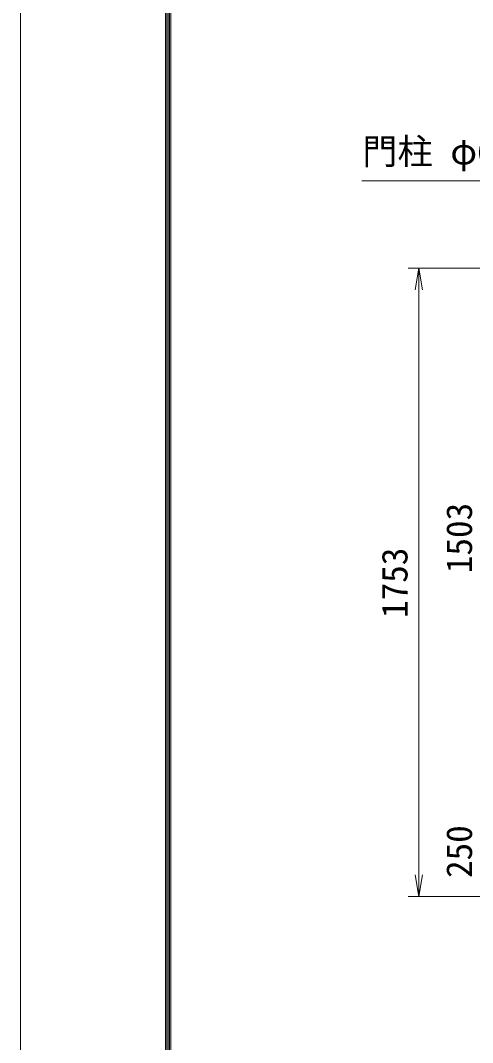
# Model space of a CAD drawing. Units: millimetres, scale not verified. Extents: x -6300 to 6300, y -4455 to 4455.
# Drawn here: x -6300 to -5038, y -1019 to 1834 of the extents above; entities that cross this region are included whole.
import ezdxf
from ezdxf.enums import TextEntityAlignment as Align

# ---------------------------------------------------------------- set-up
doc = ezdxf.new("R2010")
doc.units = ezdxf.units.MM
doc.header["$LTSCALE"] = 30
for name, color, linetype, lineweight in [('0-0_D-STR-DIM', 7, 'Continuous', 9), ('0-1_0', 7, 'Continuous', 9), ('0-7_D-STR-TXT', 7, 'Continuous', 9), ('0-A_D-TTL', 7, 'Continuous', 9)]:
    doc.layers.add(name, color=color, linetype=linetype, lineweight=lineweight)
doc.styles.add('ＭＳ ゴシック', font='')
doc.styles.get('ＭＳ ゴシック').set_extended_font_data('MS Gothic')

# ---------------------------------------------------------------- blocks, each defined once
blk = doc.blocks.new('_Open')
at = {"layer": '0-1_0'}
blk.add_line((-30, 5), (0, 0), dxfattribs=at)
blk.add_lwpolyline([(-30, -5), (0, 0), (-30, 0)], dxfattribs=at)

msp = doc.modelspace()

# ---------------------------------------------------------------- linework, layer by layer
at = {"layer": '0-0_D-STR-DIM'}
for p, q in [((-4339.13, 1142.08), (-5217.93, 1142.08)), ((-5187.93, -550.92), (-5187.93, 1082.08)), ((-4337.93, -610.92), (-5217.93, -610.92))]:
    msp.add_line(p, q, dxfattribs=at)
at = {"layer": '0-7_D-STR-TXT'}
msp.add_lwpolyline([(-5347.54, 1386.4), (-4545.52, 1386.4), (-4309.19, 1092.75)], dxfattribs=at)
at = {"layer": '0-A_D-TTL', "color": 2, "lineweight": 18}
msp.add_lwpolyline([(-6300, 4455), (6300, 4455), (6300, -4455), (-6300, -4455)], close=True, dxfattribs=at)
at = {"layer": '0-A_D-TTL'}
for points in [[(-5895, 4125), (5895, 4125), (5895, -4125), (-5895, -4125)], [(-5891.25, 4121.25), (5891.25, 4121.25), (5891.25, -4121.25), (-5891.25, -4121.25)], [(-5887.5, 4117.5), (5887.5, 4117.5), (5887.5, -4117.5), (-5887.5, -4117.5)], [(-5883.75, 4113.75), (5883.75, 4113.75), (5883.75, -4113.75), (-5883.75, -4113.75)], [(-5880, 4110), (5880, 4110), (5880, -4110), (-5880, -4110)]]:
    msp.add_lwpolyline(points, close=True, dxfattribs=at)

# ---------------------------------------------------------------- block references
at = {"layer": '0-0_D-STR-DIM', "xscale": 2, "yscale": 2}
for p, rotation in [((-5187.93, 1142.08), 90), ((-5187.93, -610.92), 270)]:
    msp.add_blockref('_Open', p, dxfattribs=dict(at, rotation=rotation))

# ---------------------------------------------------------------- texts
at = {"layer": '0-0_D-STR-DIM', "style": 'ＭＳ ゴシック'}
for s, p in [('1503', (-5018.05, 291.2)), ('1753', (-5198.05, 166.2)), ('250', (-5018.05, -559.42))]:
    msp.add_text(s, height=72.14, rotation=90, dxfattribs=at).set_placement(p, align=Align.BOTTOM_LEFT)
at = {"layer": '0-7_D-STR-TXT', "style": 'ＭＳ ゴシック'}
msp.add_text('門柱 φ60.5x2.3', height=72.14, dxfattribs=at).set_placement((-5346.04, 1410.42), align=Align.BOTTOM_LEFT)

doc.saveas('drawing.dxf')
